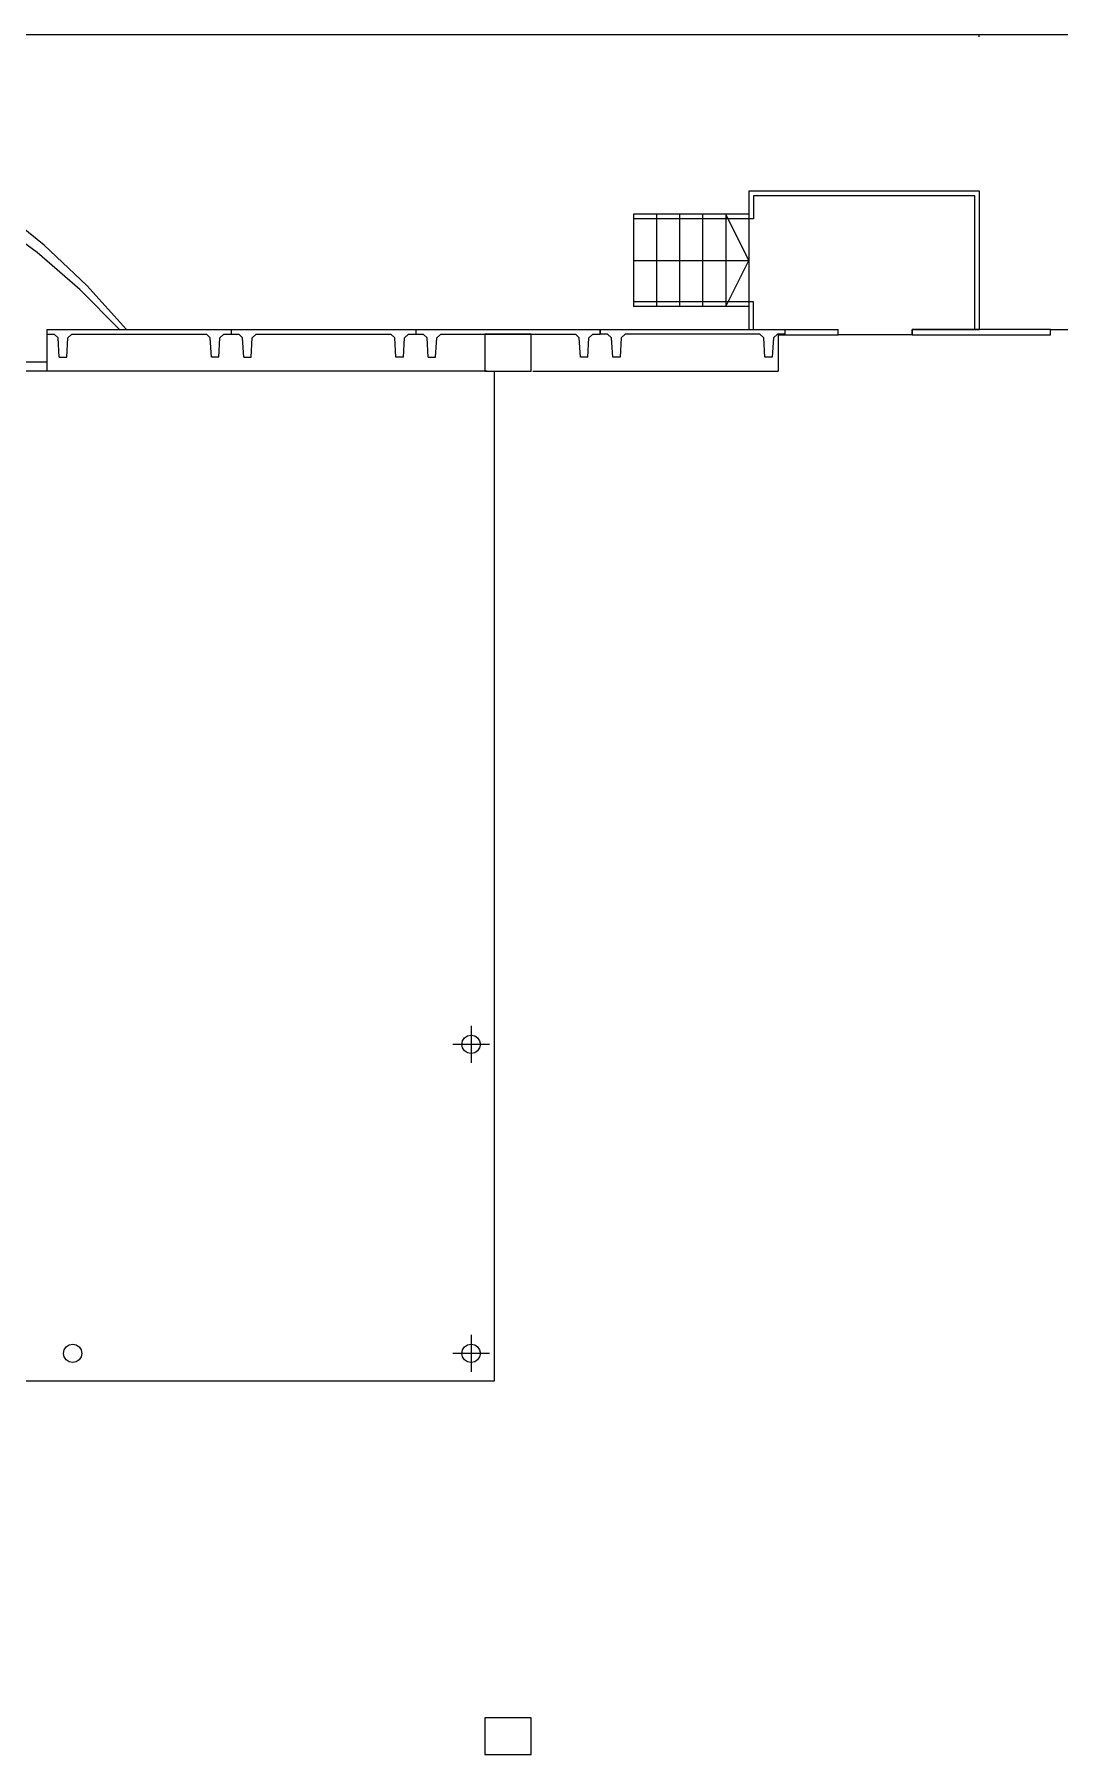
# Model space of a CAD drawing. Header units: metres. Extents: x 2 to 323, y -2 to 254.
# Drawn here: x 126.16 to 137.28, y 112.36 to 131.01 of the extents above; entities that cross this region are included whole.
import ezdxf

# ---------------------------------------------------------------- set-up
doc = ezdxf.new("R2010")
doc.units = ezdxf.units.M
doc.layers.add('REFERENCIA', color=7, linetype='Continuous')

msp = doc.modelspace()

# ---------------------------------------------------------------- linework, layer by layer
at = {"layer": 'REFERENCIA'}
for p, q in [((116.066, 131.011), (185.056, 131.011)), ((136.403, 130.985), (136.403, 131.011)), ((136.406, 129.311), (133.906, 129.311)), ((133.906, 129.311), (133.906, 127.811)), ((136.356, 129.261), (133.956, 129.261)), ((133.956, 129.261), (133.956, 129.011)), ((136.356, 127.811), (136.356, 129.261)), ((136.406, 127.811), (136.406, 129.311)), ((133.906, 129.061), (132.656, 129.061)), ((132.656, 129.061), (132.656, 128.061)), ((132.906, 129.061), (132.906, 128.061)), ((133.156, 129.061), (133.156, 128.061)), ((133.406, 129.061), (133.406, 128.061)), ((133.906, 128.561), (133.656, 129.061)), ((133.656, 129.061), (133.656, 128.061)), ((133.956, 129.011), (132.656, 129.011)), ((132.656, 128.561), (133.906, 128.561)), ((133.656, 128.061), (133.906, 128.561)), ((133.956, 128.111), (132.656, 128.111)), ((133.906, 128.061), (132.656, 128.061)), ((133.956, 127.811), (133.956, 128.111)), ((126.296, 127.811), (126.296, 127.761)), ((126.296, 127.811), (128.296, 127.811)), ((126.296, 127.811), (126.296, 127.761)), ((126.296, 127.811), (128.296, 127.811)), ((126.296, 127.811), (126.296, 127.761)), ((126.296, 127.811), (128.296, 127.811)), ((126.296, 127.761), (126.376, 127.761)), ((126.296, 127.761), (126.296, 127.361)), ((126.296, 127.761), (126.376, 127.761)), ((126.296, 127.761), (126.296, 127.361)), ((126.296, 127.761), (126.376, 127.761)), ((126.296, 127.761), (126.296, 127.361)), ((126.376, 127.761), (126.418, 127.721)), ((126.376, 127.761), (126.418, 127.721)), ((126.376, 127.761), (126.418, 127.721)), ((126.523, 127.721), (126.566, 127.761)), ((126.523, 127.721), (126.566, 127.761)), ((126.523, 127.721), (126.566, 127.761)), ((126.566, 127.761), (128.026, 127.761)), ((126.566, 127.761), (128.026, 127.761)), ((126.566, 127.761), (128.026, 127.761)), ((128.068, 127.721), (128.026, 127.761)), ((128.068, 127.721), (128.026, 127.761)), ((128.068, 127.721), (128.026, 127.761)), ((128.216, 127.761), (128.173, 127.721)), ((128.216, 127.761), (128.173, 127.721)), ((128.216, 127.761), (128.173, 127.721)), ((128.216, 127.761), (128.296, 127.761)), ((128.216, 127.761), (128.296, 127.761)), ((128.216, 127.761), (128.296, 127.761)), ((128.296, 127.811), (128.296, 127.761)), ((128.296, 127.811), (128.296, 127.761)), ((128.296, 127.811), (130.296, 127.811)), ((128.296, 127.811), (128.296, 127.761)), ((128.296, 127.811), (128.296, 127.761)), ((128.296, 127.811), (130.296, 127.811)), ((128.296, 127.811), (128.296, 127.761)), ((128.296, 127.811), (128.296, 127.761)), ((128.296, 127.811), (130.296, 127.811)), ((128.296, 127.761), (128.376, 127.761)), ((128.296, 127.761), (128.376, 127.761)), ((128.296, 127.761), (128.376, 127.761)), ((128.376, 127.761), (128.418, 127.721)), ((128.376, 127.761), (128.418, 127.721)), ((128.376, 127.761), (128.418, 127.721)), ((128.523, 127.721), (128.566, 127.761)), ((128.523, 127.721), (128.566, 127.761)), ((128.523, 127.721), (128.566, 127.761)), ((128.566, 127.761), (130.026, 127.761)), ((128.566, 127.761), (130.026, 127.761)), ((128.566, 127.761), (130.026, 127.761)), ((130.068, 127.721), (130.026, 127.761)), ((130.068, 127.721), (130.026, 127.761)), ((130.068, 127.721), (130.026, 127.761)), ((130.216, 127.761), (130.173, 127.721)), ((130.216, 127.761), (130.173, 127.721)), ((130.216, 127.761), (130.173, 127.721)), ((130.216, 127.761), (130.296, 127.761)), ((130.216, 127.761), (130.296, 127.761)), ((130.216, 127.761), (130.296, 127.761)), ((130.296, 127.811), (130.296, 127.761)), ((130.296, 127.811), (132.296, 127.811)), ((130.296, 127.811), (130.296, 127.761)), ((130.296, 127.811), (130.296, 127.761)), ((130.296, 127.811), (132.296, 127.811)), ((130.296, 127.811), (130.296, 127.761)), ((130.296, 127.811), (130.296, 127.761)), ((130.296, 127.811), (132.296, 127.811)), ((130.296, 127.811), (130.296, 127.761)), ((130.296, 127.761), (130.376, 127.761)), ((130.296, 127.761), (130.376, 127.761)), ((130.296, 127.761), (130.376, 127.761)), ((130.376, 127.761), (130.418, 127.721)), ((130.376, 127.761), (130.418, 127.721)), ((130.376, 127.761), (130.418, 127.721)), ((130.523, 127.721), (130.566, 127.761)), ((130.523, 127.721), (130.566, 127.761)), ((130.523, 127.721), (130.566, 127.761)), ((130.566, 127.761), (132.026, 127.761)), ((130.566, 127.761), (132.026, 127.761)), ((130.566, 127.761), (132.026, 127.761)), ((132.068, 127.721), (132.026, 127.761)), ((132.068, 127.721), (132.026, 127.761)), ((132.068, 127.721), (132.026, 127.761)), ((132.216, 127.761), (132.173, 127.721)), ((132.216, 127.761), (132.173, 127.721)), ((132.216, 127.761), (132.173, 127.721)), ((132.216, 127.761), (132.296, 127.761)), ((132.216, 127.761), (132.296, 127.761)), ((132.216, 127.761), (132.296, 127.761)), ((132.296, 127.811), (132.296, 127.761)), ((132.296, 127.811), (132.296, 127.761)), ((132.296, 127.811), (132.296, 127.761)), ((134.226, 127.761), (134.226, 127.361)), ((134.226, 127.761), (134.226, 127.361)), ((134.226, 127.761), (134.226, 127.361)), ((134.226, 127.755), (134.876, 127.755)), ((134.296, 127.811), (134.296, 127.761)), ((134.296, 127.811), (134.876, 127.811)), ((134.296, 127.811), (134.296, 127.761)), ((134.296, 127.811), (134.876, 127.811)), ((134.296, 127.811), (134.296, 127.761)), ((134.296, 127.811), (134.876, 127.811)), ((134.296, 127.755), (134.876, 127.755)), ((134.296, 127.755), (134.876, 127.755)), ((134.876, 127.761), (134.876, 127.811)), ((134.876, 127.761), (134.876, 127.811)), ((134.876, 127.755), (134.876, 127.811)), ((135.676, 127.755), (134.876, 127.755)), ((135.676, 127.755), (134.876, 127.755)), ((135.676, 127.761), (135.676, 127.811)), ((135.676, 127.761), (135.676, 127.811)), ((135.676, 127.761), (135.676, 127.811)), ((135.676, 127.811), (136.406, 127.811)), ((137.176, 127.811), (181.296, 127.811)), ((126.431, 127.511), (126.418, 127.721)), ((126.431, 127.511), (126.418, 127.721)), ((126.431, 127.511), (126.418, 127.721)), ((126.511, 127.511), (126.523, 127.721)), ((126.511, 127.511), (126.523, 127.721)), ((126.511, 127.511), (126.523, 127.721)), ((128.081, 127.511), (128.068, 127.721)), ((128.081, 127.511), (128.068, 127.721)), ((128.081, 127.511), (128.068, 127.721)), ((128.161, 127.511), (128.173, 127.721)), ((128.161, 127.511), (128.173, 127.721)), ((128.161, 127.511), (128.173, 127.721)), ((128.431, 127.511), (128.418, 127.721)), ((128.431, 127.511), (128.418, 127.721)), ((128.431, 127.511), (128.418, 127.721)), ((128.511, 127.511), (128.523, 127.721)), ((128.511, 127.511), (128.523, 127.721)), ((128.511, 127.511), (128.523, 127.721)), ((130.081, 127.511), (130.068, 127.721)), ((130.081, 127.511), (130.068, 127.721)), ((130.081, 127.511), (130.068, 127.721)), ((130.161, 127.511), (130.173, 127.721)), ((130.161, 127.511), (130.173, 127.721)), ((130.161, 127.511), (130.173, 127.721)), ((130.431, 127.511), (130.418, 127.721)), ((130.431, 127.511), (130.418, 127.721)), ((130.431, 127.511), (130.418, 127.721)), ((130.511, 127.511), (130.523, 127.721)), ((130.511, 127.511), (130.523, 127.721)), ((130.511, 127.511), (130.523, 127.721)), ((132.081, 127.511), (132.068, 127.721)), ((132.081, 127.511), (132.068, 127.721)), ((132.081, 127.511), (132.068, 127.721)), ((132.161, 127.511), (132.173, 127.721)), ((132.161, 127.511), (132.173, 127.721)), ((132.161, 127.511), (132.173, 127.721)), ((126.431, 127.511), (126.511, 127.511)), ((126.431, 127.511), (126.511, 127.511)), ((126.431, 127.511), (126.511, 127.511)), ((128.161, 127.511), (128.081, 127.511)), ((128.161, 127.511), (128.081, 127.511)), ((128.161, 127.511), (128.081, 127.511)), ((128.431, 127.511), (128.511, 127.511)), ((128.431, 127.511), (128.511, 127.511)), ((128.431, 127.511), (128.511, 127.511)), ((130.161, 127.511), (130.081, 127.511)), ((130.161, 127.511), (130.081, 127.511)), ((130.161, 127.511), (130.081, 127.511)), ((130.431, 127.511), (130.511, 127.511)), ((130.431, 127.511), (130.511, 127.511)), ((130.431, 127.511), (130.511, 127.511)), ((132.161, 127.511), (132.081, 127.511)), ((132.161, 127.511), (132.081, 127.511)), ((132.161, 127.511), (132.081, 127.511)), ((131.066, 127.361), (126.296, 127.361)), ((131.066, 127.361), (126.296, 127.361)), ((131.066, 127.361), (126.296, 127.361)), ((131.566, 127.361), (134.226, 127.361)), ((131.566, 127.361), (134.226, 127.361)), ((131.566, 127.361), (134.226, 127.361)), ((130.896, 120.261), (130.896, 119.861)), ((130.896, 120.261), (130.896, 119.861)), ((130.896, 120.261), (130.896, 119.861)), ((130.896, 120.261), (130.896, 119.861)), ((131.096, 120.061), (130.696, 120.061)), ((131.096, 120.061), (130.696, 120.061)), ((131.096, 120.061), (130.696, 120.061)), ((131.096, 120.061), (130.696, 120.061)), ((130.896, 116.911), (130.896, 116.511)), ((130.896, 116.911), (130.896, 116.511)), ((130.896, 116.911), (130.896, 116.511)), ((130.896, 116.911), (130.896, 116.511)), ((131.096, 116.711), (130.696, 116.711)), ((131.096, 116.711), (130.696, 116.711)), ((131.096, 116.711), (130.696, 116.711)), ((131.096, 116.711), (130.696, 116.711)), ((131.046, 112.461), (131.046, 112.361)), ((131.046, 112.361), (131.146, 112.361))]:
    msp.add_line(p, q, dxfattribs=at)
for points in [[(127.159, 127.811), (126.73, 128.287), (126.267, 128.725), (125.773, 129.125), (125.249, 129.483), (124.698, 129.799), (124.124, 130.071), (123.528, 130.297), (122.912, 130.476)], [(127.085, 127.811), (126.653, 128.246), (126.191, 128.645), (125.7, 129.005), (125.184, 129.327), (124.645, 129.607), (124.085, 129.846), (123.506, 130.041), (122.912, 130.191)], [(131.146, 127.361), (131.146, 127.361), (131.146, 127.361), (131.146, 116.411), (116.216, 116.411), (116.216, 119.911)]]:
    msp.add_lwpolyline(points, dxfattribs=at)
for points in [[(131.046, 127.361), (131.546, 127.361), (131.546, 127.761), (131.046, 127.761), (131.046, 127.361)], [(131.046, 127.361), (131.546, 127.361), (131.546, 127.761), (131.046, 127.761), (131.046, 127.361)], [(131.046, 127.361), (131.546, 127.361), (131.546, 127.761), (131.046, 127.761), (131.046, 127.361)], [(131.046, 127.361), (131.546, 127.361), (131.546, 127.761), (131.046, 127.761), (131.046, 127.361)], [(132.431, 127.511), (132.418, 127.721), (132.376, 127.761), (132.296, 127.761), (132.296, 127.811), (134.296, 127.811), (134.296, 127.761), (134.216, 127.761), (134.173, 127.721), (134.161, 127.511), (134.081, 127.511), (134.068, 127.721), (134.026, 127.761), (132.566, 127.761), (132.523, 127.721), (132.511, 127.511), (132.431, 127.511)], [(132.431, 127.511), (132.418, 127.721), (132.376, 127.761), (132.296, 127.761), (132.296, 127.811), (134.296, 127.811), (134.296, 127.761), (134.216, 127.761), (134.173, 127.721), (134.161, 127.511), (134.081, 127.511), (134.068, 127.721), (134.026, 127.761), (132.566, 127.761), (132.523, 127.721), (132.511, 127.511), (132.431, 127.511)], [(132.431, 127.511), (132.418, 127.721), (132.376, 127.761), (132.296, 127.761), (132.296, 127.811), (134.296, 127.811), (134.296, 127.761), (134.216, 127.761), (134.173, 127.721), (134.161, 127.511), (134.081, 127.511), (134.068, 127.721), (134.026, 127.761), (132.566, 127.761), (132.523, 127.721), (132.511, 127.511), (132.431, 127.511)], [(135.676, 127.755), (137.176, 127.755), (137.176, 127.811), (135.676, 127.811), (135.676, 127.755)], [(135.676, 127.755), (137.176, 127.755), (137.176, 127.811), (135.676, 127.811), (135.676, 127.755)], [(135.676, 127.755), (137.176, 127.755), (137.176, 127.811), (135.676, 127.811), (135.676, 127.755)], [(135.676, 127.755), (137.176, 127.755), (137.176, 127.811), (135.676, 127.811), (135.676, 127.755)], [(135.676, 127.755), (137.176, 127.755), (137.176, 127.811), (135.676, 127.811), (135.676, 127.755)], [(135.676, 127.755), (137.176, 127.755), (137.176, 127.811), (135.676, 127.811), (135.676, 127.755)], [(126.296, 127.361), (124.296, 127.361), (124.296, 127.461), (126.296, 127.461), (126.296, 127.361)], [(130.996, 120.061), (130.988, 120.022), (130.966, 119.99), (130.935, 119.969), (130.896, 119.961), (130.857, 119.969), (130.825, 119.99), (130.803, 120.022), (130.796, 120.061), (130.803, 120.1), (130.825, 120.131), (130.857, 120.153), (130.896, 120.161), (130.935, 120.153), (130.966, 120.131), (130.988, 120.1), (130.996, 120.061)], [(130.996, 120.061), (130.988, 120.022), (130.966, 119.99), (130.935, 119.969), (130.896, 119.961), (130.857, 119.969), (130.825, 119.99), (130.803, 120.022), (130.796, 120.061), (130.803, 120.1), (130.825, 120.131), (130.857, 120.153), (130.896, 120.161), (130.935, 120.153), (130.966, 120.131), (130.988, 120.1), (130.996, 120.061)], [(130.996, 120.061), (130.988, 120.022), (130.966, 119.99), (130.935, 119.969), (130.896, 119.961), (130.857, 119.969), (130.825, 119.99), (130.803, 120.022), (130.796, 120.061), (130.803, 120.1), (130.825, 120.131), (130.857, 120.153), (130.896, 120.161), (130.935, 120.153), (130.966, 120.131), (130.988, 120.1), (130.996, 120.061)], [(130.996, 120.061), (130.988, 120.022), (130.966, 119.99), (130.935, 119.969), (130.896, 119.961), (130.857, 119.969), (130.825, 119.99), (130.803, 120.022), (130.796, 120.061), (130.803, 120.1), (130.825, 120.131), (130.857, 120.153), (130.896, 120.161), (130.935, 120.153), (130.966, 120.131), (130.988, 120.1), (130.996, 120.061)], [(130.996, 120.061), (130.988, 120.022), (130.966, 119.99), (130.935, 119.969), (130.896, 119.961), (130.857, 119.969), (130.825, 119.99), (130.803, 120.022), (130.796, 120.061), (130.803, 120.1), (130.825, 120.131), (130.857, 120.153), (130.896, 120.161), (130.935, 120.153), (130.966, 120.131), (130.988, 120.1), (130.996, 120.061)], [(130.996, 120.061), (130.988, 120.022), (130.966, 119.99), (130.935, 119.969), (130.896, 119.961), (130.857, 119.969), (130.825, 119.99), (130.803, 120.022), (130.796, 120.061), (130.803, 120.1), (130.825, 120.131), (130.857, 120.153), (130.896, 120.161), (130.935, 120.153), (130.966, 120.131), (130.988, 120.1), (130.996, 120.061)], [(130.996, 120.061), (130.988, 120.022), (130.966, 119.99), (130.935, 119.969), (130.896, 119.961), (130.857, 119.969), (130.825, 119.99), (130.803, 120.022), (130.796, 120.061), (130.803, 120.1), (130.825, 120.131), (130.857, 120.153), (130.896, 120.161), (130.935, 120.153), (130.966, 120.131), (130.988, 120.1), (130.996, 120.061)], [(130.996, 120.061), (130.988, 120.022), (130.966, 119.99), (130.935, 119.969), (130.896, 119.961), (130.857, 119.969), (130.825, 119.99), (130.803, 120.022), (130.796, 120.061), (130.803, 120.1), (130.825, 120.131), (130.857, 120.153), (130.896, 120.161), (130.935, 120.153), (130.966, 120.131), (130.988, 120.1), (130.996, 120.061)], [(130.996, 120.061), (130.988, 120.022), (130.966, 119.99), (130.935, 119.969), (130.896, 119.961), (130.857, 119.969), (130.825, 119.99), (130.803, 120.022), (130.796, 120.061), (130.803, 120.1), (130.825, 120.131), (130.857, 120.153), (130.896, 120.161), (130.935, 120.153), (130.966, 120.131), (130.988, 120.1), (130.996, 120.061)], [(130.996, 120.061), (130.988, 120.022), (130.966, 119.99), (130.935, 119.969), (130.896, 119.961), (130.857, 119.969), (130.825, 119.99), (130.803, 120.022), (130.796, 120.061), (130.803, 120.1), (130.825, 120.131), (130.857, 120.153), (130.896, 120.161), (130.935, 120.153), (130.966, 120.131), (130.988, 120.1), (130.996, 120.061)], [(130.996, 120.061), (130.988, 120.022), (130.966, 119.99), (130.935, 119.969), (130.896, 119.961), (130.857, 119.969), (130.825, 119.99), (130.803, 120.022), (130.796, 120.061), (130.803, 120.1), (130.825, 120.131), (130.857, 120.153), (130.896, 120.161), (130.935, 120.153), (130.966, 120.131), (130.988, 120.1), (130.996, 120.061)], [(130.996, 120.061), (130.988, 120.022), (130.966, 119.99), (130.935, 119.969), (130.896, 119.961), (130.857, 119.969), (130.825, 119.99), (130.803, 120.022), (130.796, 120.061), (130.803, 120.1), (130.825, 120.131), (130.857, 120.153), (130.896, 120.161), (130.935, 120.153), (130.966, 120.131), (130.988, 120.1), (130.996, 120.061)], [(130.996, 120.061), (130.988, 120.022), (130.966, 119.99), (130.935, 119.969), (130.896, 119.961), (130.857, 119.969), (130.825, 119.99), (130.803, 120.022), (130.796, 120.061), (130.803, 120.1), (130.825, 120.131), (130.857, 120.153), (130.896, 120.161), (130.935, 120.153), (130.966, 120.131), (130.988, 120.1), (130.996, 120.061)], [(130.996, 120.061), (130.988, 120.022), (130.966, 119.99), (130.935, 119.969), (130.896, 119.961), (130.857, 119.969), (130.825, 119.99), (130.803, 120.022), (130.796, 120.061), (130.803, 120.1), (130.825, 120.131), (130.857, 120.153), (130.896, 120.161), (130.935, 120.153), (130.966, 120.131), (130.988, 120.1), (130.996, 120.061)], [(130.996, 120.061), (130.988, 120.022), (130.966, 119.99), (130.935, 119.969), (130.896, 119.961), (130.857, 119.969), (130.825, 119.99), (130.803, 120.022), (130.796, 120.061), (130.803, 120.1), (130.825, 120.131), (130.857, 120.153), (130.896, 120.161), (130.935, 120.153), (130.966, 120.131), (130.988, 120.1), (130.996, 120.061)], [(130.996, 120.061), (130.988, 120.022), (130.966, 119.99), (130.935, 119.969), (130.896, 119.961), (130.857, 119.969), (130.825, 119.99), (130.803, 120.022), (130.796, 120.061), (130.803, 120.1), (130.825, 120.131), (130.857, 120.153), (130.896, 120.161), (130.935, 120.153), (130.966, 120.131), (130.988, 120.1), (130.996, 120.061)], [(130.996, 120.061), (130.988, 120.022), (130.966, 119.99), (130.935, 119.969), (130.896, 119.961), (130.857, 119.969), (130.825, 119.99), (130.803, 120.022), (130.796, 120.061), (130.803, 120.1), (130.825, 120.131), (130.857, 120.153), (130.896, 120.161), (130.935, 120.153), (130.966, 120.131), (130.988, 120.1), (130.996, 120.061)], [(130.996, 120.061), (130.988, 120.022), (130.966, 119.99), (130.935, 119.969), (130.896, 119.961), (130.857, 119.969), (130.825, 119.99), (130.803, 120.022), (130.796, 120.061), (130.803, 120.1), (130.825, 120.131), (130.857, 120.153), (130.896, 120.161), (130.935, 120.153), (130.966, 120.131), (130.988, 120.1), (130.996, 120.061)], [(130.996, 120.061), (130.988, 120.022), (130.966, 119.99), (130.935, 119.969), (130.896, 119.961), (130.857, 119.969), (130.825, 119.99), (130.803, 120.022), (130.796, 120.061), (130.803, 120.1), (130.825, 120.131), (130.857, 120.153), (130.896, 120.161), (130.935, 120.153), (130.966, 120.131), (130.988, 120.1), (130.996, 120.061)], [(130.996, 120.061), (130.988, 120.022), (130.966, 119.99), (130.935, 119.969), (130.896, 119.961), (130.857, 119.969), (130.825, 119.99), (130.803, 120.022), (130.796, 120.061), (130.803, 120.1), (130.825, 120.131), (130.857, 120.153), (130.896, 120.161), (130.935, 120.153), (130.966, 120.131), (130.988, 120.1), (130.996, 120.061)], [(126.676, 116.711), (126.668, 116.672), (126.646, 116.64), (126.615, 116.619), (126.576, 116.611), (126.537, 116.619), (126.505, 116.64), (126.483, 116.672), (126.476, 116.711), (126.483, 116.75), (126.505, 116.781), (126.537, 116.803), (126.576, 116.811), (126.615, 116.803), (126.646, 116.781), (126.668, 116.75), (126.676, 116.711)], [(130.996, 116.711), (130.988, 116.672), (130.966, 116.64), (130.935, 116.619), (130.896, 116.611), (130.857, 116.619), (130.825, 116.64), (130.803, 116.672), (130.796, 116.711), (130.803, 116.75), (130.825, 116.781), (130.857, 116.803), (130.896, 116.811), (130.935, 116.803), (130.966, 116.781), (130.988, 116.75), (130.996, 116.711)], [(130.996, 116.711), (130.988, 116.672), (130.966, 116.64), (130.935, 116.619), (130.896, 116.611), (130.857, 116.619), (130.825, 116.64), (130.803, 116.672), (130.796, 116.711), (130.803, 116.75), (130.825, 116.781), (130.857, 116.803), (130.896, 116.811), (130.935, 116.803), (130.966, 116.781), (130.988, 116.75), (130.996, 116.711)], [(130.996, 116.711), (130.988, 116.672), (130.966, 116.64), (130.935, 116.619), (130.896, 116.611), (130.857, 116.619), (130.825, 116.64), (130.803, 116.672), (130.796, 116.711), (130.803, 116.75), (130.825, 116.781), (130.857, 116.803), (130.896, 116.811), (130.935, 116.803), (130.966, 116.781), (130.988, 116.75), (130.996, 116.711)], [(130.996, 116.711), (130.988, 116.672), (130.966, 116.64), (130.935, 116.619), (130.896, 116.611), (130.857, 116.619), (130.825, 116.64), (130.803, 116.672), (130.796, 116.711), (130.803, 116.75), (130.825, 116.781), (130.857, 116.803), (130.896, 116.811), (130.935, 116.803), (130.966, 116.781), (130.988, 116.75), (130.996, 116.711)], [(130.996, 116.711), (130.988, 116.672), (130.966, 116.64), (130.935, 116.619), (130.896, 116.611), (130.857, 116.619), (130.825, 116.64), (130.803, 116.672), (130.796, 116.711), (130.803, 116.75), (130.825, 116.781), (130.857, 116.803), (130.896, 116.811), (130.935, 116.803), (130.966, 116.781), (130.988, 116.75), (130.996, 116.711)], [(130.996, 116.711), (130.988, 116.672), (130.966, 116.64), (130.935, 116.619), (130.896, 116.611), (130.857, 116.619), (130.825, 116.64), (130.803, 116.672), (130.796, 116.711), (130.803, 116.75), (130.825, 116.781), (130.857, 116.803), (130.896, 116.811), (130.935, 116.803), (130.966, 116.781), (130.988, 116.75), (130.996, 116.711)], [(130.996, 116.711), (130.988, 116.672), (130.966, 116.64), (130.935, 116.619), (130.896, 116.611), (130.857, 116.619), (130.825, 116.64), (130.803, 116.672), (130.796, 116.711), (130.803, 116.75), (130.825, 116.781), (130.857, 116.803), (130.896, 116.811), (130.935, 116.803), (130.966, 116.781), (130.988, 116.75), (130.996, 116.711)], [(130.996, 116.711), (130.988, 116.672), (130.966, 116.64), (130.935, 116.619), (130.896, 116.611), (130.857, 116.619), (130.825, 116.64), (130.803, 116.672), (130.796, 116.711), (130.803, 116.75), (130.825, 116.781), (130.857, 116.803), (130.896, 116.811), (130.935, 116.803), (130.966, 116.781), (130.988, 116.75), (130.996, 116.711)], [(130.996, 116.711), (130.988, 116.672), (130.966, 116.64), (130.935, 116.619), (130.896, 116.611), (130.857, 116.619), (130.825, 116.64), (130.803, 116.672), (130.796, 116.711), (130.803, 116.75), (130.825, 116.781), (130.857, 116.803), (130.896, 116.811), (130.935, 116.803), (130.966, 116.781), (130.988, 116.75), (130.996, 116.711)], [(130.996, 116.711), (130.988, 116.672), (130.966, 116.64), (130.935, 116.619), (130.896, 116.611), (130.857, 116.619), (130.825, 116.64), (130.803, 116.672), (130.796, 116.711), (130.803, 116.75), (130.825, 116.781), (130.857, 116.803), (130.896, 116.811), (130.935, 116.803), (130.966, 116.781), (130.988, 116.75), (130.996, 116.711)], [(131.046, 112.361), (131.546, 112.361), (131.546, 112.761), (131.046, 112.761), (131.046, 112.361)], [(131.046, 112.361), (131.546, 112.361), (131.546, 112.761), (131.046, 112.761), (131.046, 112.361)], [(131.046, 112.361), (131.546, 112.361), (131.546, 112.761), (131.046, 112.761), (131.046, 112.361)], [(131.046, 112.361), (131.546, 112.361), (131.546, 112.761), (131.046, 112.761), (131.046, 112.361)]]:
    msp.add_lwpolyline(points, close=True, dxfattribs=at)

doc.saveas('drawing.dxf')
